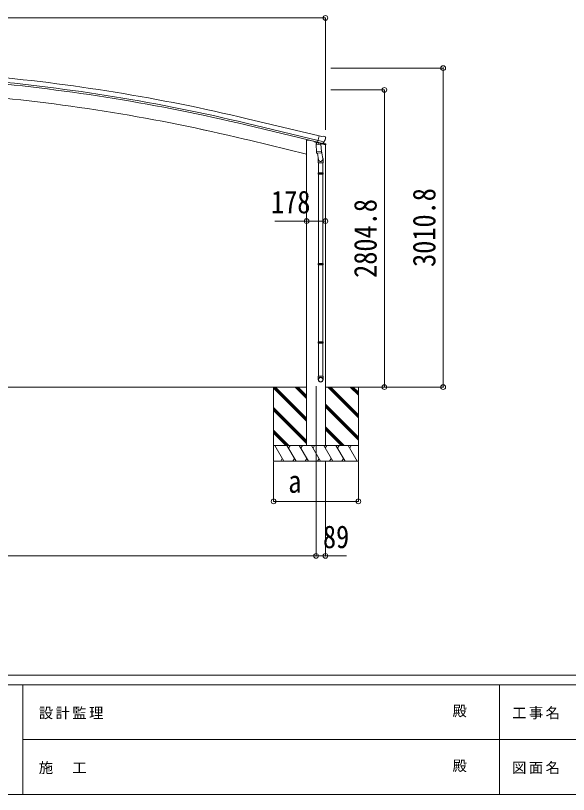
# Model space of a CAD drawing. Units: millimetres at full size. Extents: x -12578 to 12718, y -8779 to 8681.
# Drawn here: x -5171 to 47, y -8779 to -1429 of the extents above; entities that cross this region are included whole.
import ezdxf
from ezdxf.enums import TextEntityAlignment as Align

# ---------------------------------------------------------------- set-up
doc = ezdxf.new("R2010")
doc.units = ezdxf.units.MM
doc.header["$LTSCALE"] = 45
doc.header["$PDMODE"] = 32
doc.header["$PDSIZE"] = 45
for name, color, linetype, lineweight in [('0-0_0', 7, 'Continuous', 9), ('0-1_本体', 4, 'Continuous', 9), ('0-2_部品', 7, 'Continuous', 9), ('0-8_PARTS2', 2, 'Continuous', 9), ('0-A_寸法', 6, 'Continuous', 9), ('F-0_240', 7, 'Continuous', 9)]:
    doc.layers.add(name, color=color, linetype=linetype, lineweight=lineweight)
doc.styles.add('ＭＳ ゴシック', font='')
doc.styles.get('ＭＳ ゴシック').set_extended_font_data('MS Gothic')

msp = doc.modelspace()

# ---------------------------------------------------------------- linework, layer by layer
at = {"layer": '0-0_0'}
for p, q in [((-10046.35, -4935.24), (-2424.35, -4935.24)), ((-2735.35, -4935.23), (-2735.35, -5635.23)), ((-2424.35, -5255.74), (-2735.35, -4944.75)), ((-2424.35, -5241.6), (-2730.72, -4935.24)), ((-2424.35, -5227.46), (-2716.57, -4935.24)), ((-2424.35, -5043.61), (-2532.74, -4935.23)), ((-2424.35, -5029.47), (-2518.59, -4935.23)), ((-2424.35, -5015.33), (-2504.45, -4935.23)), ((-2246.35, -4935.23), (-1554.72, -4935.23)), ((-1935.35, -5224.24), (-2224.37, -4935.23)), ((-1935.35, -5210.1), (-2210.23, -4935.23)), ((-1935.35, -5195.96), (-2196.08, -4935.23)), ((-1935.35, -5012.11), (-2012.24, -4935.23)), ((-1935.35, -4997.97), (-1998.09, -4935.23)), ((-1983.94, -4935.24), (-1983.95, -4935.23)), ((-1935.35, -4983.83), (-1983.94, -4935.25)), ((-1935.35, -4935.23), (-1935.35, -5635.23)), ((-2424.35, -5439.59), (-2735.35, -5128.59)), ((-2424.35, -5453.73), (-2735.35, -5142.74)), ((-1935.35, -5408.09), (-2246.35, -5097.09)), ((-1935.35, -5422.23), (-2246.35, -5111.24)), ((-1935.35, -5436.38), (-2246.35, -5125.38)), ((-2424.35, -5467.88), (-2735.35, -5156.88)), ((-2590.85, -5485.23), (-2735.35, -5340.72)), ((-2604.99, -5485.23), (-2735.35, -5354.87)), ((-2070.35, -5485.23), (-2246.35, -5309.23)), ((-2084.49, -5485.23), (-2246.35, -5323.37)), ((-2098.63, -5485.23), (-2246.35, -5337.51)), ((-2619.13, -5485.23), (-2735.35, -5369.01)), ((-2735.35, -5485.23), (-1935.35, -5485.23)), ((-2638.46, -5635.23), (-2725.07, -5485.23)), ((-2522.99, -5635.23), (-2609.6, -5485.23)), ((-2579.6, -5485.23), (-2594.6, -5511.21)), ((-2407.52, -5635.23), (-2494.13, -5485.23)), ((-2479.13, -5511.21), (-2464.12, -5485.23)), ((-2292.05, -5635.23), (-2378.66, -5485.23)), ((-2363.66, -5511.21), (-2348.65, -5485.23)), ((-2176.58, -5635.23), (-2263.19, -5485.23)), ((-2248.18, -5511.22), (-2233.18, -5485.23)), ((-2061.11, -5635.23), (-2147.72, -5485.23)), ((-2132.71, -5511.22), (-2117.71, -5485.23)), ((-1945.64, -5635.23), (-2032.25, -5485.23)), ((-2017.24, -5511.21), (-2002.24, -5485.23)), ((-1935.35, -5635.23), (-2735.35, -5635.23)), ((-2653.46, -5609.25), (-2668.46, -5635.23)), ((-2537.99, -5609.25), (-2552.99, -5635.23)), ((-2422.52, -5609.25), (-2437.52, -5635.23)), ((-2307.05, -5609.25), (-2322.05, -5635.23)), ((-2191.58, -5609.25), (-2206.58, -5635.23)), ((-2076.11, -5609.25), (-2091.11, -5635.23))]:
    msp.add_line(p, q, dxfattribs=at)
at = {"layer": '0-1_本体'}
for p, q in [((-2983.92, -2402.31), (-2305.75, -2564.9)), ((-2997.91, -2460.65), (-2319.75, -2623.24)), ((-2993.98, -2444.29), (-2315.83, -2606.88)), ((-2962.32, -2606.02), (-3011.7, -2594.16)), ((-2962.31, -2606.04), (-3011.69, -2594.18)), ((-2424.35, -2735.17), (-2962.32, -2606.02)), ((-2424.35, -2735.19), (-2962.31, -2606.04)), ((-2424.34, -2605.23), (-2424.34, -5485.23))]:
    msp.add_line(p, q, dxfattribs=at)
msp.add_lwpolyline([(-2424.25, -2605.23), (-2400.25, -2605.23), (-2246.34, -2642.18), (-2246.34, -5485.23)], dxfattribs=at)
for centre, radius, start, end in [((-7013.43, -19267.41), 17279.81, 76.56261, 84.9722), ((-7013.43, -19267.41), 17296.63, 76.56261, 84.9722), ((-7013.43, -19267.41), 17339.81, 76.56246, 84.97235), ((-7009.7, -19247.03), 17126.06, 76.5, 84.99997), ((-7009.69, -19247.05), 17126.06, 76.5, 84.99997)]:
    msp.add_arc(centre, radius, start, end, dxfattribs=at)
at = {"layer": '0-2_部品'}
for p, q in [((-2279.35, -2569.19), (-2305.28, -2562.97)), ((-2279.35, -2569.19), (-2266.09, -2566.49)), ((-2251.61, -2569.68), (-2264.79, -2566.52)), ((-2248.51, -2571.93), (-2244.66, -2578.23)), ((-2347.71, -2616.54), (-2347.71, -2619.76)), ((-2324.99, -2629.16), (-2343.88, -2624.62)), ((-2335.42, -2646.37), (-2289.74, -2643.17)), ((-2321.01, -2624.6), (-2334.32, -2639.92)), ((-2334.32, -2639.92), (-2333.88, -2646.26)), ((-2320.06, -2624.53), (-2321.01, -2624.6)), ((-2316.98, -2627.01), (-2318.51, -2626.64)), ((-2280.28, -2635.82), (-2316.98, -2627.01)), ((-2258.35, -2620.81), (-2315.86, -2607.01)), ((-2311.03, -2628.83), (-2310.01, -2643.44)), ((-2282.82, -2637.83), (-2308.63, -2644.26)), ((-2291.51, -2639.99), (-2291.28, -2643.28)), ((-2289.74, -2643.17), (-2285.06, -2710.01)), ((-2243.16, -2648.8), (-2285.86, -2638.55)), ((-2277.91, -2636.29), (-2285.43, -2634.49)), ((-2282.11, -2636.05), (-2282.06, -2636.79)), ((-2278.75, -2636.18), (-2280.28, -2635.82)), ((-2275.2, -2635.72), (-2258.82, -2621.23)), ((-2271.76, -2632.68), (-2245.46, -2639)), ((-2244.29, -2580.51), (-2244.57, -2581.66)), ((-2243.16, -2641.91), (-2243.16, -2648.8)), ((-2330.75, -2713.21), (-2335.42, -2646.37)), ((-2330.75, -2713.21), (-2285.06, -2710.01)), ((-2330.74, -2713.2), (-2329.85, -2725.9)), ((-2286.79, -2685.24), (-2270.88, -2781.41)), ((-2284.2, -2722.48), (-2285.07, -2710.01)), ((-2286.05, -2724.61), (-2327.74, -2727.53)), ((-2322.32, -2727.15), (-2311.58, -2790.74)), ((-2314.73, -2783.92), (-2314.73, -2818.58)), ((-2284.6, -2723.83), (-2284.6, -2723.83)), ((-2268.73, -2818.58), (-2268.73, -2784.22)), ((-2314.73, -2818.58), (-2268.73, -2818.58)), ((-2312.73, -2818.58), (-2312.73, -2912.58)), ((-2270.73, -2818.58), (-2270.73, -2912.58)), ((-2314.73, -2914.58), (-2313.73, -2912.58)), ((-2314.73, -2914.58), (-2268.73, -2914.58)), ((-2314.73, -2914.58), (-2314.73, -2922.58)), ((-2314.73, -2922.58), (-2268.73, -2922.58)), ((-2314.73, -2922.58), (-2313.73, -2924.58)), ((-2313.73, -2912.58), (-2269.73, -2912.58)), ((-2313.73, -2924.58), (-2269.73, -2924.58)), ((-2312.73, -2924.58), (-2312.73, -3768.76)), ((-2270.73, -2924.58), (-2270.73, -3768.76)), ((-2268.73, -2914.58), (-2269.73, -2912.58)), ((-2314.73, -3770.76), (-2313.73, -3768.76)), ((-2314.73, -3770.76), (-2268.73, -3770.76)), ((-2314.73, -3770.76), (-2314.73, -3778.76)), ((-2314.73, -3778.76), (-2268.73, -3778.76)), ((-2314.73, -3778.76), (-2313.73, -3780.76)), ((-2313.73, -3768.76), (-2269.73, -3768.76)), ((-2313.73, -3780.76), (-2269.73, -3780.76)), ((-2312.73, -3780.76), (-2312.73, -4508.95)), ((-2270.73, -3780.76), (-2270.73, -4508.95)), ((-2268.73, -3770.76), (-2269.73, -3768.76)), ((-2314.73, -4510.95), (-2313.73, -4508.95)), ((-2314.73, -4510.95), (-2268.73, -4510.95)), ((-2314.73, -4510.95), (-2314.73, -4518.95)), ((-2314.73, -4518.95), (-2268.73, -4518.95)), ((-2314.73, -4518.95), (-2313.73, -4520.95)), ((-2313.73, -4508.95), (-2269.73, -4508.95)), ((-2313.73, -4520.95), (-2269.73, -4520.95)), ((-2312.73, -4520.95), (-2312.73, -4830.95)), ((-2270.73, -4520.95), (-2270.73, -4830.95)), ((-2268.73, -4510.95), (-2269.73, -4508.95)), ((-2314.73, -4865.09), (-2314.73, -4830.95)), ((-2314.73, -4830.95), (-2268.73, -4830.95)), ((-2268.73, -4865.09), (-2268.73, -4830.95))]:
    msp.add_line(p, q, dxfattribs=at)
for points in [[(-2310.71, -2628.42), (-2320.43, -2626.08), (-2305.28, -2562.97)], [(-2310.71, -2628.42), (-2310.48, -2628.57), (-2285.71, -2634.51), (-2285.43, -2634.49)], [(-2258.08, -2620.24), (-2258.66, -2621.08), (-2258.82, -2621.23)], [(-2268.73, -2914.58), (-2268.73, -2922.58), (-2269.73, -2924.58)], [(-2268.73, -3770.76), (-2268.73, -3778.76), (-2269.73, -3780.76)], [(-2268.73, -4510.95), (-2268.73, -4518.95), (-2269.73, -4520.95)]]:
    msp.add_lwpolyline(points, dxfattribs=at)
for centre, radius, start, end in [((-2265.49, -2569.43), 3, 76.5, 101.5), ((-2252.78, -2574.54), 5, 31.5, 76.5), ((-2342.71, -2619.76), 5, 180, 256.5), ((-2318.39, -2626.15), 0.5, 221.23754, 256.5), ((-2311.63, -2628.91), 0.604, 7.79405, 79.40158), ((-2308.99, -2643.29), 1.03, 188.03431, 289.96103), ((-2283.06, -2636.86), 1, 284, 4), ((-2281.62, -2636.01), 0.5, 76.5, 184), ((-2278.63, -2635.7), 0.5, 256.5, 291.76246), ((-2441.38, -2534.41), 202.4, 334.90875, 346.5), ((-2246.16, -2641.91), 3, 0, 76.5), ((-2327.88, -2725.54), 2, 190.53157, 274), ((-2286.19, -2722.62), 2, 274, 322.59038), ((-2286.14, -2722.65), 1.95, 322.52234, 4.95983), ((-2298.73, -2784.22), 30, 0, 2.54858)]:
    msp.add_arc(centre, radius, start, end, dxfattribs=at)
for centre, major_axis, ratio, start_param, end_param in [((-2277.21, -2633.37), (0.73, -2.92), 0.997631, 5.8041905, 5.8929484), ((-2277.24, -2633.24), (-2.63, 3.16), 0.650902, 2.1145521, 2.1873627), ((-2277.19, -2633.47), (0.73, -2.92), 0.997631, 5.965759, 6.7621801), ((-2247.21, -2579.79), (1.57, -2.57), 0.99628, 0.7835347, 1.5707963), ((-2291.73, -2783.92), (-23, 0), 0.996195, 6.0000678, 10.0103449), ((-2291.73, -2783.92), (-21, 0), 0.996195, 0.3319459, 3.3482706), ((-2291.73, -4863.35), (23, 0), 0.996195, 6.2831853, 9.424778), ((-2291.73, -4865.09), (23, 0), 0.996195, 6.2831853, 9.424778), ((-2291.73, -4865.09), (0, -23.43), 0.981806, 4.712389, 7.8539816)]:
    msp.add_ellipse(centre, major_axis=major_axis, ratio=ratio, start_param=start_param, end_param=end_param, dxfattribs=at)
msp.add_ellipse((-2291.73, -4865.09), major_axis=(-21, 0), ratio=0.996195, dxfattribs=at)
at = {"layer": '0-8_PARTS2'}
msp.add_line((-2335.34, -4926.02), (-2335.34, -5776.27), dxfattribs=at)
at = {"layer": '0-A_寸法'}
for p, q in [((-2246.34, -1451.34), (-10224.37, -1451.34)), ((-2246.34, -1451.34), (-2246.34, -2506.16)), ((-1135.14, -1924.45), (-2194.59, -1924.45)), ((-1135.14, -4935.23), (-1135.14, -1924.45)), ((-1690.16, -2130.45), (-2194.59, -2130.45)), ((-1690.16, -4935.23), (-1690.16, -2130.45)), ((-2424.34, -3368.46), (-2724.34, -3368.46)), ((-2424.34, -3368.46), (-2246.34, -3368.46)), ((-1690.16, -4935.23), (-2194.49, -4935.23)), ((-1135.14, -4935.23), (-1690.16, -4935.23)), ((-2735.44, -6013.12), (-2735.44, -5638.72)), ((-2335.34, -6528.11), (-2335.34, -5638.72)), ((-2246.34, -6528.11), (-2246.34, -5638.72)), ((-1935.44, -6013.12), (-1935.44, -5638.72)), ((-1935.44, -6013.12), (-2735.44, -6013.12)), ((-10135.37, -6528.11), (-2335.34, -6528.11)), ((-2335.34, -6528.11), (-2246.34, -6528.11)), ((-2246.34, -6528.11), (-2046.34, -6528.11))]:
    msp.add_line(p, q, dxfattribs=at)
for p in [(-2246.34, -1451.34), (-1135.14, -1924.45), (-1690.16, -2130.45), (-2424.34, -3368.46), (-2246.34, -3368.46), (-1690.16, -4935.23), (-1135.14, -4935.23), (-2735.44, -6013.12), (-1935.44, -6013.12), (-2335.34, -6528.11), (-2246.34, -6528.11)]:
    msp.add_point(p, dxfattribs=at)
at = {"layer": 'F-0_240', "color": 5}
for p, q in [((-12578.18, -7653.98), (12081.82, -7653.98)), ((-12578.18, -7743.98), (8081.68, -7743.98)), ((-5103.32, -7743.98), (-5103.32, -8778.98)), ((-603.32, -7743.98), (-603.32, -8778.98)), ((-5103.32, -8261.48), (4121.68, -8261.48)), ((-12578.18, -8778.98), (12081.82, -8778.98))]:
    msp.add_line(p, q, dxfattribs=at)

# ---------------------------------------------------------------- texts
at = {"layer": '0-A_寸法', "color": 7, "style": 'ＭＳ ゴシック', "width": 0.85}
for s, p in [('178', (-2759.96, -3359.46)), ('a', (-2597.31, -5996.32)), ('89', (-2270.09, -6519.11))]:
    msp.add_text(s, height=214.4, dxfattribs=at).set_placement(p, align=Align.BOTTOM_LEFT)
for s, p in [('3010.8', (-1144.14, -3801.09)), ('2804.8', (-1699.16, -3904.09))]:
    msp.add_text(s, height=214.4, rotation=90, dxfattribs=at).set_placement(p, align=Align.BOTTOM_LEFT)
at = {"layer": 'F-0_240', "style": 'ＭＳ ゴシック'}
for p in [(-1046.89, -8070.23), (-1046.89, -8587.74)]:
    msp.add_text('殿', height=98.97, dxfattribs=at).set_placement(p, align=Align.BOTTOM_LEFT)
at = {"layer": 'F-0_240', "char_height": 98.97, "attachment_point": 7, "style": 'ＭＳ ゴシック'}
for s, insert in [('\\T1.17;設計監理', (-4951.33, -8070.23)), ('\\T1.17;工事名', (-484.66, -8070.23)), ('\\T1.17;施\u3000工', (-4951.33, -8587.74)), ('\\T1.17;図面名', (-484.66, -8587.74))]:
    msp.add_mtext(s, dxfattribs=dict(at, insert=insert))

doc.saveas('drawing.dxf')
